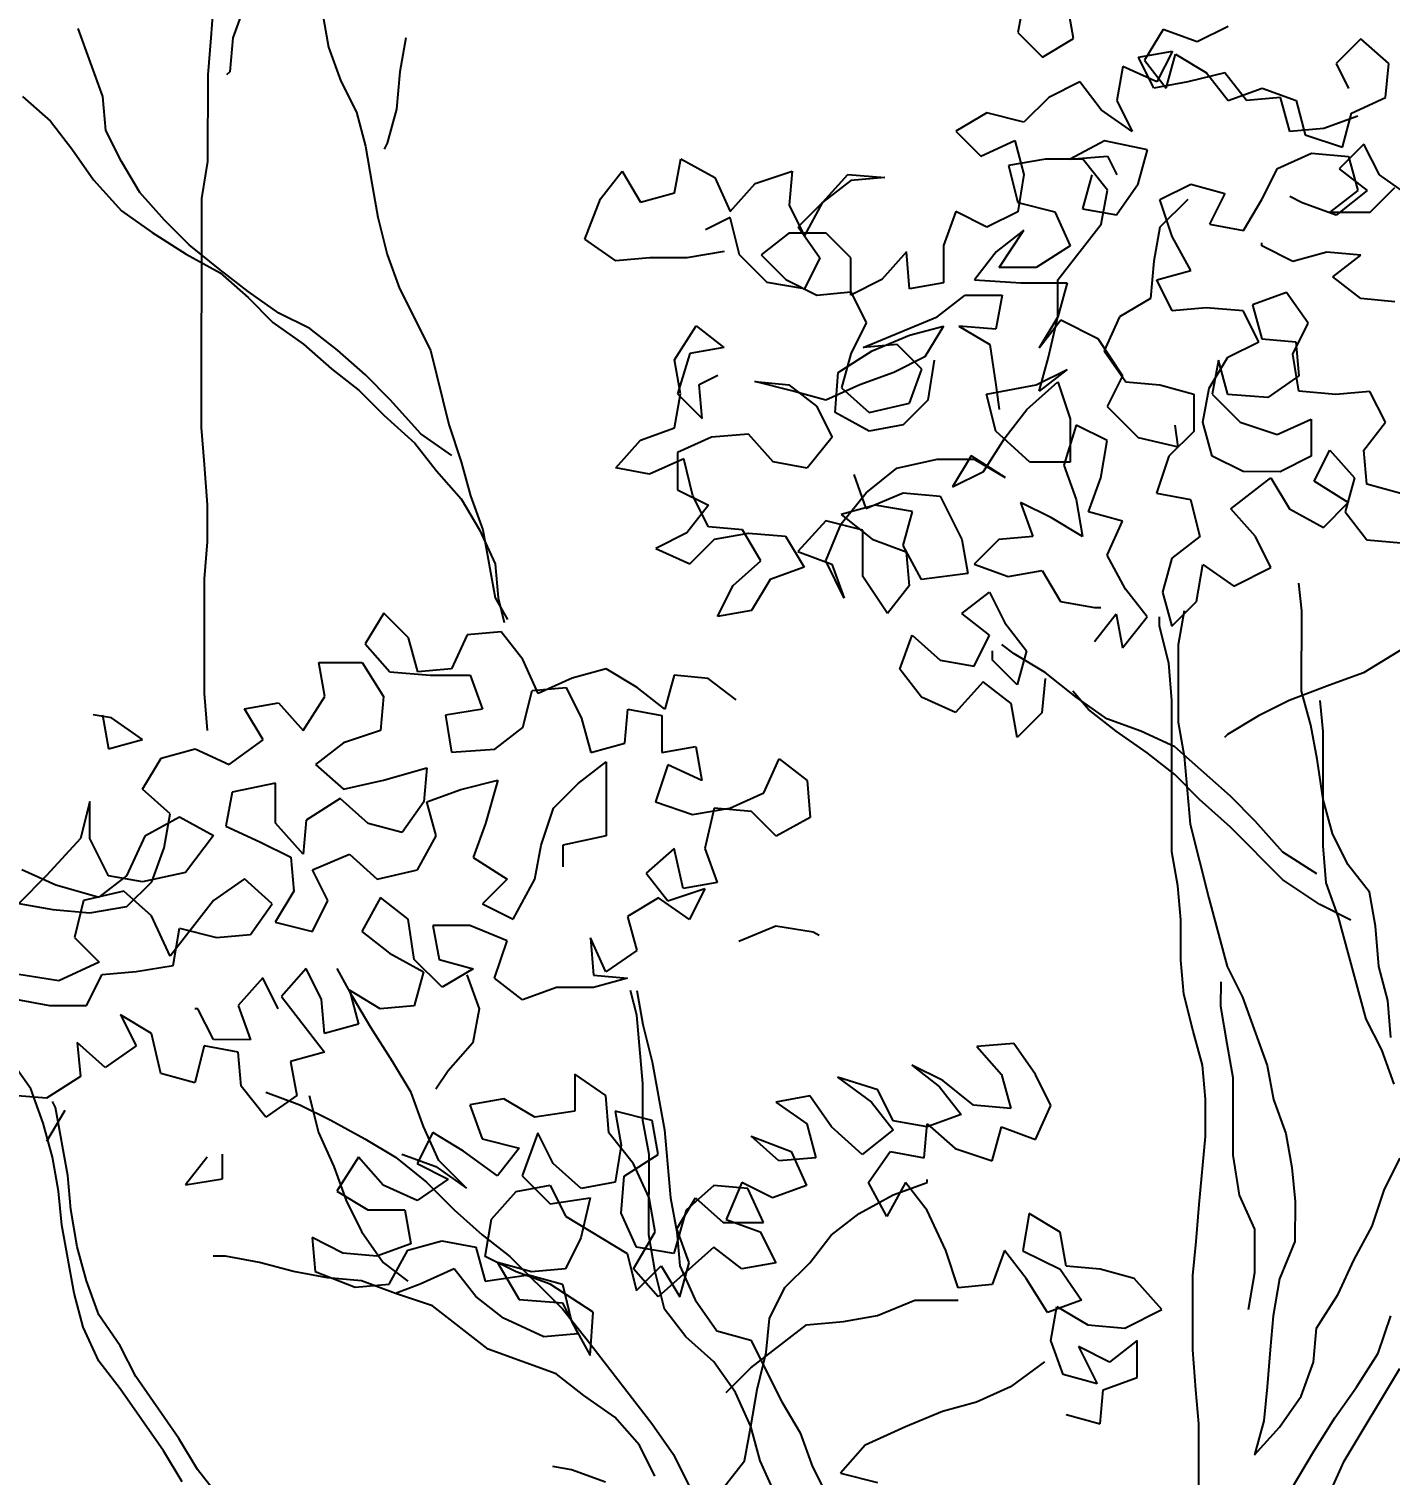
# Model space of a CAD drawing. Header units: millimetres. Extents: x 684983 to 685377, y 990360 to 990509.
# Drawn here: x 685052.551 to 685053.186, y 990430.913 to 990431.588 of the extents above; entities that cross this region are included whole.
import ezdxf

# ---------------------------------------------------------------- set-up
doc = ezdxf.new("R2010")
doc.units = ezdxf.units.MM
doc.layers.add('GRID LEVELS', color=7, linetype='Continuous', lineweight=13)
doc.layers.add('TEAK', color=7, linetype='Continuous')
doc.styles.get("Standard").update_dxf_attribs({"font": 'RomanS'})

# ---------------------------------------------------------------- blocks, each defined once
blk = doc.blocks.new('A$C25655A80')
at = {"color": 62}
for p, q in [((-0.21365, 1.84109), (-0.20982, 1.81994)), ((-0.24635, 1.82285), (-0.24537, 1.83535)), ((0.00649, 1.83512), (0.00455, 1.82455)), ((-0.23576, 1.83342), (-0.23962, 1.82285)), ((0.02186, 1.82261), (0.01994, 1.83318)), ((-0.28001, 1.80462), (-0.28768, 1.82578)), ((0.04974, 1.82547), (0.04396, 1.81586)), ((0.06031, 1.82161), (0.04974, 1.82547)), ((0.06992, 1.82641), (0.06031, 1.82161)), ((-0.24732, 1.81132), (-0.24635, 1.82285)), ((-0.23962, 1.82285), (-0.24059, 1.81227)), ((-0.18579, 1.8228), (-0.18772, 1.81223)), ((0.00455, 1.82455), (0.01224, 1.81685)), ((0.01224, 1.81685), (0.02186, 1.82261)), ((0.11126, 1.82253), (0.10356, 1.81484)), ((0.1199, 1.81483), (0.11126, 1.82253)), ((-0.20982, 1.81994), (-0.20599, 1.80936)), ((0.04204, 1.81682), (0.05261, 1.81874)), ((0.04684, 1.8072), (0.04204, 1.81682)), ((0.05261, 1.81874), (0.0478, 1.80913)), ((0.05068, 1.8072), (0.05357, 1.81777)), ((0.05357, 1.81777), (0.06318, 1.812)), ((-0.24059, 1.81227), (-0.24155, 1.81131)), ((-0.18772, 1.81223), (-0.18869, 1.80069)), ((0.03723, 1.81394), (0.0353, 1.80337)), ((0.0478, 1.80913), (0.03723, 1.81394)), ((0.04396, 1.81586), (0.05068, 1.8072)), ((0.06895, 1.81199), (0.05741, 1.80912)), ((0.06318, 1.812), (0.0699, 1.80334)), ((0.07567, 1.80333), (0.06895, 1.81199)), ((0.10356, 1.81484), (0.1074, 1.80715)), ((0.11893, 1.80426), (0.1199, 1.81483)), ((-0.24734, 1.7844), (-0.24732, 1.81132)), ((-0.20599, 1.80936), (-0.20119, 1.79974)), ((0.02377, 1.80915), (0.01415, 1.80435)), ((0.03049, 1.80049), (0.02377, 1.80915)), ((0.05741, 1.80912), (0.04684, 1.8072)), ((-0.305, 1.80464), (-0.29636, 1.79694)), ((-0.27906, 1.79404), (-0.28001, 1.80462)), ((0.01415, 1.80435), (0.00645, 1.79667)), ((0.0353, 1.80337), (0.04009, 1.79375)), ((0.0699, 1.80334), (0.08048, 1.80717)), ((0.08625, 1.80428), (0.07567, 1.80333)), ((0.08048, 1.80717), (0.09105, 1.80332)), ((0.08912, 1.79371), (0.08625, 1.80428)), ((0.09105, 1.80332), (0.09393, 1.79274)), ((0.10835, 1.79946), (0.11893, 1.80426)), ((-0.20119, 1.79974), (-0.19831, 1.78916)), ((-0.18869, 1.80069), (-0.19158, 1.79012)), ((-0.00508, 1.79956), (-0.0147, 1.7938)), ((0.00645, 1.79667), (-0.00508, 1.79956)), ((0.04009, 1.79375), (0.03049, 1.80049)), ((0.11027, 1.7985), (0.0997, 1.79466)), ((0.10546, 1.78889), (0.10835, 1.79946)), ((-0.29636, 1.79694), (-0.28964, 1.78829)), ((-0.27426, 1.78443), (-0.27906, 1.79404)), ((0.0997, 1.79466), (0.08912, 1.79371)), ((-0.19158, 1.79012), (-0.19255, 1.7882)), ((-0.0147, 1.7938), (-0.00702, 1.78611)), ((-0.00702, 1.78611), (0.00356, 1.7909)), ((0.00356, 1.7909), (0.00644, 1.78033)), ((0.03144, 1.79088), (0.02086, 1.78512)), ((0.0449, 1.78798), (0.03144, 1.79088)), ((0.09393, 1.79274), (0.10546, 1.78889)), ((0.11219, 1.78984), (0.10449, 1.78216)), ((0.11699, 1.78022), (0.11219, 1.78984)), ((-0.28964, 1.78829), (-0.28292, 1.77867)), ((-0.19831, 1.78916), (-0.1964, 1.77763)), ((-0.1022, 1.77466), (-0.10026, 1.78523)), ((-0.10026, 1.78523), (-0.08969, 1.77945)), ((0.01317, 1.78513), (0.00163, 1.78321)), ((0.02471, 1.78512), (0.01317, 1.78513)), ((0.02086, 1.78512), (0.0324, 1.78607)), ((0.03239, 1.7755), (0.02471, 1.78512)), ((0.0324, 1.78607), (0.03528, 1.7803)), ((0.042, 1.77741), (0.0449, 1.78798)), ((0.08526, 1.78218), (0.09584, 1.78697)), ((0.09584, 1.78697), (0.10738, 1.786)), ((0.10738, 1.786), (0.11025, 1.77542)), ((-0.2685, 1.77481), (-0.27426, 1.78443)), ((-0.24928, 1.77287), (-0.24734, 1.7844)), ((-0.12527, 1.77276), (-0.11853, 1.7814)), ((-0.11853, 1.7814), (-0.11277, 1.77178)), ((-0.0772, 1.77752), (-0.06566, 1.78135)), ((-0.06566, 1.78135), (-0.06663, 1.77078)), ((0.00163, 1.78321), (0.00451, 1.77168)), ((0.08045, 1.77257), (0.08526, 1.78218)), ((0.10449, 1.78216), (0.11314, 1.77542)), ((-0.28292, 1.77867), (-0.27427, 1.76905)), ((-0.1964, 1.77763), (-0.19449, 1.76705)), ((-0.08969, 1.77945), (-0.0849, 1.76887)), ((-0.0849, 1.76887), (-0.0772, 1.77752)), ((-0.05606, 1.77173), (-0.04836, 1.78038)), ((-0.0474, 1.77845), (-0.05606, 1.77173)), ((-0.04836, 1.78038), (-0.03682, 1.7794)), ((-0.03682, 1.7794), (-0.0474, 1.77845)), ((0.00644, 1.78033), (0.0045, 1.76879)), ((0.02758, 1.78031), (0.02469, 1.76973)), ((0.03526, 1.7678), (0.042, 1.77741)), ((0.04873, 1.7726), (0.05834, 1.77739)), ((0.05834, 1.77739), (0.06892, 1.7745)), ((0.11409, 1.76869), (0.12179, 1.77637)), ((0.12659, 1.77349), (0.11699, 1.78022)), ((-0.26082, 1.76615), (-0.2685, 1.77481)), ((-0.24934, 1.70173), (-0.24928, 1.77287)), ((-0.13009, 1.76026), (-0.12527, 1.77276)), ((-0.11277, 1.77178), (-0.1022, 1.77466)), ((-0.05606, 1.77173), (-0.06375, 1.76405)), ((-0.06183, 1.76116), (-0.05606, 1.77173)), ((0.00451, 1.77168), (0.01604, 1.76878)), ((0.03045, 1.76492), (0.03239, 1.7755)), ((0.05738, 1.77259), (0.04872, 1.76394)), ((0.05256, 1.76106), (0.04873, 1.7726)), ((0.06892, 1.7745), (0.0641, 1.76489)), ((0.07467, 1.76296), (0.08045, 1.77257)), ((0.09295, 1.77159), (0.0891, 1.77352)), ((0.10352, 1.76774), (0.09295, 1.77159)), ((0.11025, 1.77542), (0.10159, 1.7687)), ((0.11314, 1.77542), (0.10352, 1.76774)), ((-0.27427, 1.76905), (-0.26467, 1.76231)), ((-0.19449, 1.76705), (-0.19161, 1.75551)), ((-0.0849, 1.76695), (-0.09259, 1.76311)), ((-0.08203, 1.75541), (-0.0849, 1.76695)), ((-0.06663, 1.77078), (-0.06183, 1.76116)), ((-0.01472, 1.76881), (-0.01858, 1.75824)), ((-0.00511, 1.76399), (-0.01472, 1.76881)), ((0.0045, 1.76879), (-0.00511, 1.76399)), ((0.01604, 1.76878), (0.02084, 1.7582)), ((0.02469, 1.76973), (0.03526, 1.7678)), ((0.10159, 1.7687), (0.11409, 1.76869)), ((-0.25314, 1.75845), (-0.26082, 1.76615)), ((-0.06375, 1.76405), (-0.05703, 1.75443)), ((0.00642, 1.76302), (-0.00224, 1.7563)), ((-0.00128, 1.75149), (0.00642, 1.76302)), ((0.01698, 1.74763), (0.03045, 1.76492)), ((0.04872, 1.76394), (0.04679, 1.75337)), ((0.0641, 1.76489), (0.07467, 1.76296)), ((-0.26467, 1.76231), (-0.2541, 1.75557)), ((-0.24353, 1.75075), (-0.25314, 1.75845)), ((-0.12048, 1.75353), (-0.13009, 1.76026)), ((-0.06664, 1.76213), (-0.0753, 1.75541)), ((-0.0551, 1.76212), (-0.06664, 1.76213)), ((-0.04742, 1.75442), (-0.0551, 1.76212)), ((-0.01858, 1.75824), (-0.01859, 1.7467)), ((0.02084, 1.7582), (0.01025, 1.75148)), ((0.05832, 1.75048), (0.05256, 1.76106)), ((0.08044, 1.75815), (0.08044, 1.75911)), ((0.09004, 1.75333), (0.08044, 1.75815)), ((-0.2541, 1.75557), (-0.24353, 1.74979)), ((-0.19161, 1.75551), (-0.18778, 1.74494)), ((-0.10991, 1.75448), (-0.12048, 1.75353)), ((-0.09837, 1.75447), (-0.10991, 1.75448)), ((-0.08683, 1.75638), (-0.09837, 1.75447)), ((-0.07338, 1.74675), (-0.08203, 1.75541)), ((-0.0753, 1.75541), (-0.06761, 1.74771)), ((-0.05703, 1.75443), (-0.06185, 1.74482)), ((-0.04743, 1.74288), (-0.04742, 1.75442)), ((-0.03012, 1.75633), (-0.03781, 1.74768)), ((-0.02916, 1.74479), (-0.03012, 1.75633)), ((-0.00224, 1.7563), (-0.00897, 1.74766)), ((0.10062, 1.75621), (0.09004, 1.75333)), ((0.1112, 1.75524), (0.10062, 1.75621)), ((0.10254, 1.74851), (0.1112, 1.75524)), ((-0.23488, 1.74402), (-0.24353, 1.75075)), ((-0.24353, 1.74979), (-0.23489, 1.74209)), ((0.01025, 1.75148), (-0.00128, 1.75149)), ((0.04679, 1.75337), (0.04581, 1.74184)), ((0.04774, 1.7476), (0.05832, 1.75048)), ((-0.18778, 1.74494), (-0.17818, 1.7257)), ((-0.06185, 1.74482), (-0.07338, 1.74675)), ((-0.06761, 1.74771), (-0.05801, 1.74289)), ((-0.03781, 1.74768), (-0.04743, 1.74288)), ((-0.01859, 1.7467), (-0.02916, 1.74479)), ((-0.00897, 1.74766), (0.00544, 1.74668)), ((0.00544, 1.74668), (0.01986, 1.74667)), ((0.01697, 1.7361), (0.01698, 1.74763)), ((0.01986, 1.74667), (0.01697, 1.7361)), ((0.05254, 1.73799), (0.04774, 1.7476)), ((0.11118, 1.74178), (0.10254, 1.74851)), ((-0.23489, 1.74209), (-0.2272, 1.7344)), ((-0.22528, 1.73728), (-0.23488, 1.74402)), ((-0.05801, 1.74289), (-0.04743, 1.74385)), ((-0.04743, 1.74385), (-0.04263, 1.73423)), ((-0.02052, 1.73613), (-0.01186, 1.74285)), ((-0.01186, 1.74285), (-0.00033, 1.74284)), ((-0.00033, 1.74284), (-0.00226, 1.73227)), ((0.04581, 1.74184), (0.0362, 1.73608)), ((0.08811, 1.74372), (0.07754, 1.73989)), ((0.09483, 1.7341), (0.08811, 1.74372)), ((0.12176, 1.74081), (0.11118, 1.74178)), ((-0.21567, 1.73246), (-0.22528, 1.73728)), ((-0.0436, 1.72654), (-0.02052, 1.73613)), ((0.01697, 1.7361), (0.01119, 1.72649)), ((0.01407, 1.7236), (0.01697, 1.7361)), ((0.0362, 1.73608), (0.03138, 1.72551)), ((0.06312, 1.73894), (0.05254, 1.73799)), ((0.07465, 1.73797), (0.06312, 1.73894)), ((0.07945, 1.72835), (0.07465, 1.73797)), ((0.07754, 1.73989), (0.08041, 1.72931)), ((-0.2272, 1.7344), (-0.2176, 1.72766)), ((-0.20702, 1.72573), (-0.21567, 1.73246)), ((-0.10224, 1.72275), (-0.0955, 1.73331)), ((-0.0955, 1.73331), (-0.08686, 1.72658)), ((-0.04263, 1.73423), (-0.04745, 1.72462)), ((-0.02918, 1.73037), (-0.0186, 1.73324)), ((-0.0186, 1.73324), (-0.02438, 1.72364)), ((-0.01379, 1.73324), (-0.00419, 1.72746)), ((-0.00226, 1.73227), (-0.01379, 1.73324)), ((0.01119, 1.72649), (0.01793, 1.73513)), ((0.01793, 1.73513), (0.02946, 1.72936)), ((0.09002, 1.72449), (0.09483, 1.7341)), ((-0.2176, 1.72766), (-0.20895, 1.71996)), ((-0.08686, 1.72658), (-0.09744, 1.72467)), ((-0.03303, 1.72749), (-0.0436, 1.72654)), ((-0.04072, 1.72557), (-0.02918, 1.73037)), ((-0.02534, 1.71979), (-0.03303, 1.72749)), ((-0.00419, 1.72746), (-0.00228, 1.71496)), ((0.02946, 1.72936), (0.03714, 1.71781)), ((0.06983, 1.72355), (0.07945, 1.72835)), ((0.08041, 1.72931), (0.09098, 1.72834)), ((0.09098, 1.72834), (0.09193, 1.71776)), ((-0.19838, 1.71803), (-0.20702, 1.72573)), ((-0.17818, 1.7257), (-0.17244, 1.70262)), ((-0.10033, 1.71217), (-0.10224, 1.72275)), ((-0.09744, 1.72467), (-0.10129, 1.71217)), ((-0.0513, 1.71885), (-0.04072, 1.72557)), ((-0.04745, 1.72462), (-0.05034, 1.71405)), ((-0.02438, 1.72364), (-0.03399, 1.71884)), ((-0.02149, 1.72267), (-0.02343, 1.71018)), ((0.01118, 1.71303), (0.01407, 1.7236)), ((0.03138, 1.72551), (0.0381, 1.71589)), ((0.06405, 1.71394), (0.06983, 1.72355)), ((0.06695, 1.72259), (0.06501, 1.71202)), ((0.06982, 1.71201), (0.06695, 1.72259)), ((0.09193, 1.71296), (0.09002, 1.72449)), ((-0.20895, 1.71996), (-0.20031, 1.71322)), ((-0.19069, 1.71033), (-0.19838, 1.71803)), ((-0.09456, 1.71505), (-0.08879, 1.71793)), ((-0.05227, 1.70636), (-0.0513, 1.71885)), ((-0.03399, 1.71884), (-0.04457, 1.715)), ((-0.0292, 1.70922), (-0.02534, 1.71979)), ((0.01022, 1.71495), (0.01984, 1.71975)), ((0.01984, 1.71975), (0.01118, 1.71303)), ((0.03714, 1.71781), (0.03233, 1.7082)), ((0.09193, 1.71776), (0.08232, 1.71104)), ((-0.20031, 1.71322), (-0.19262, 1.70553)), ((-0.09361, 1.70447), (-0.09456, 1.71505)), ((-0.07726, 1.71599), (-0.06668, 1.71502)), ((-0.06572, 1.7131), (-0.07726, 1.71599)), ((-0.06668, 1.71502), (-0.05804, 1.70829)), ((-0.05515, 1.71021), (-0.06572, 1.7131)), ((-0.04457, 1.715), (-0.05515, 1.71021)), ((-0.05034, 1.71405), (-0.0417, 1.70635)), ((-0.00516, 1.71208), (0.01022, 1.71495)), ((-0.00228, 1.71496), (-0.00132, 1.70727)), ((0.00733, 1.70727), (0.01695, 1.71591)), ((0.01695, 1.71591), (0.02079, 1.70437)), ((0.0381, 1.71589), (0.04867, 1.71492)), ((0.04867, 1.71492), (0.05925, 1.71202)), ((0.06212, 1.70337), (0.06405, 1.71394)), ((-0.18109, 1.69975), (-0.19069, 1.71033)), ((-0.10226, 1.7016), (-0.10033, 1.71217)), ((-0.10129, 1.71217), (-0.09361, 1.70447)), ((-0.0417, 1.70635), (-0.0292, 1.70922)), ((-0.02343, 1.71018), (-0.03113, 1.70249)), ((-0.00229, 1.70055), (-0.00516, 1.71208)), ((0.05925, 1.71202), (0.05923, 1.70049)), ((0.06501, 1.71202), (0.07366, 1.70336)), ((0.08232, 1.71104), (0.06982, 1.71201)), ((0.10347, 1.71198), (0.09193, 1.71296)), ((0.11404, 1.71294), (0.10347, 1.71198)), ((0.11884, 1.70332), (0.11404, 1.71294)), ((-0.19262, 1.70553), (-0.18302, 1.69687)), ((-0.05804, 1.70829), (-0.05324, 1.69867)), ((-0.0417, 1.70058), (-0.05227, 1.70636)), ((0.00059, 1.69862), (0.00733, 1.70727)), ((0.02079, 1.70437), (0.02077, 1.69091)), ((0.03233, 1.7082), (0.04193, 1.69858)), ((0.08519, 1.6995), (0.09577, 1.7043)), ((0.09577, 1.7043), (0.09576, 1.69277)), ((-0.24839, 1.6902), (-0.24934, 1.70173)), ((-0.17148, 1.69301), (-0.18109, 1.69975)), ((-0.17244, 1.70262), (-0.1686, 1.69108)), ((-0.11284, 1.69776), (-0.10226, 1.7016)), ((-0.07919, 1.69965), (-0.09073, 1.6987)), ((-0.07151, 1.691), (-0.07919, 1.69965)), ((-0.03113, 1.70249), (-0.0417, 1.70058)), ((0.00828, 1.69092), (-0.00229, 1.70055)), ((0.02271, 1.70245), (0.01885, 1.68995)), ((0.03232, 1.69763), (0.02271, 1.70245)), ((0.05923, 1.70049), (0.05154, 1.69281)), ((0.05442, 1.69569), (0.05347, 1.70242)), ((0.065, 1.69279), (0.06212, 1.70337)), ((0.07366, 1.70336), (0.08519, 1.6995)), ((0.1121, 1.69467), (0.11884, 1.70332)), ((-0.18302, 1.69687), (-0.1763, 1.68821)), ((-0.12054, 1.68912), (-0.11284, 1.69776)), ((-0.09073, 1.6987), (-0.10131, 1.69391)), ((-0.05324, 1.69867), (-0.06094, 1.68906)), ((-0.00615, 1.68805), (0.00059, 1.69862)), ((0.03038, 1.6861), (0.03232, 1.69763)), ((0.04193, 1.69858), (0.05442, 1.69569)), ((-0.1686, 1.69108), (-0.16573, 1.68051)), ((-0.09939, 1.69198), (-0.10997, 1.68719)), ((-0.10131, 1.69391), (-0.10132, 1.68237)), ((-0.09651, 1.68044), (-0.09939, 1.69198)), ((-0.06094, 1.68906), (-0.07151, 1.691)), ((-0.03306, 1.68904), (-0.02056, 1.69191)), ((-0.02056, 1.69191), (-0.00903, 1.6919)), ((-0.00999, 1.69286), (-0.01576, 1.68325)), ((0.00058, 1.68612), (-0.00999, 1.69286)), ((-0.00903, 1.6919), (0.00058, 1.68612)), ((0.02077, 1.69091), (0.00828, 1.69092)), ((0.05154, 1.69281), (0.04768, 1.68127)), ((0.0746, 1.68798), (0.065, 1.69279)), ((0.09576, 1.69277), (0.08614, 1.68797)), ((0.09671, 1.68507), (0.10153, 1.69468)), ((0.10153, 1.69468), (0.10921, 1.68602)), ((0.11305, 1.6841), (0.1121, 1.69467)), ((-0.24744, 1.6777), (-0.24839, 1.6902)), ((-0.1763, 1.68821), (-0.16861, 1.67955)), ((-0.10997, 1.68719), (-0.12054, 1.68912)), ((-0.04652, 1.68713), (-0.04269, 1.67655)), ((-0.04268, 1.68136), (-0.03306, 1.68904)), ((-0.01576, 1.68325), (-0.00615, 1.68805)), ((0.01885, 1.68995), (0.02269, 1.67937)), ((0.02653, 1.67553), (0.03038, 1.6861)), ((0.07075, 1.67645), (0.08325, 1.68605)), ((0.08614, 1.68797), (0.0746, 1.68798)), ((0.08325, 1.68605), (0.08901, 1.67643)), ((0.10921, 1.68602), (0.10632, 1.67545)), ((-0.10132, 1.68237), (-0.09171, 1.67756)), ((0.10728, 1.67834), (0.09671, 1.68507)), ((0.12362, 1.6812), (0.11305, 1.6841)), ((-0.24745, 1.66616), (-0.24744, 1.6777)), ((-0.16861, 1.67955), (-0.16285, 1.66993)), ((-0.16573, 1.68051), (-0.16189, 1.66993)), ((-0.09171, 1.67756), (-0.09845, 1.66891)), ((-0.09172, 1.67083), (-0.09651, 1.68044)), ((-0.05038, 1.67175), (-0.04268, 1.68136)), ((-0.0398, 1.67751), (-0.05038, 1.67463)), ((-0.04269, 1.67655), (-0.03115, 1.68135)), ((-0.02827, 1.67558), (-0.0398, 1.67751)), ((-0.03115, 1.68135), (-0.01961, 1.68037)), ((-0.01961, 1.68037), (-0.01289, 1.66691)), ((0.00538, 1.67843), (0.00922, 1.66785)), ((0.01499, 1.67361), (0.00538, 1.67843)), ((0.02269, 1.67937), (0.0246, 1.66784)), ((0.04768, 1.68127), (0.05825, 1.67934)), ((0.05825, 1.67934), (0.06113, 1.6678)), ((0.09958, 1.67065), (0.10728, 1.67834)), ((-0.05519, 1.67272), (-0.06385, 1.66311)), ((-0.04365, 1.66982), (-0.05519, 1.67272)), ((-0.05038, 1.67463), (-0.04077, 1.66694)), ((-0.03116, 1.665), (-0.02827, 1.67558)), ((0.0246, 1.66784), (0.01499, 1.67361)), ((0.0371, 1.67263), (0.02653, 1.67553)), ((0.03228, 1.66206), (0.0371, 1.67263)), ((0.07843, 1.66779), (0.07075, 1.67645)), ((0.08901, 1.67643), (0.09958, 1.67065)), ((0.10632, 1.67545), (0.11304, 1.66679)), ((-0.16285, 1.66993), (-0.15806, 1.65935)), ((-0.16189, 1.66993), (-0.15807, 1.64878)), ((-0.09845, 1.66891), (-0.10807, 1.66411)), ((-0.08114, 1.66986), (-0.09172, 1.67083)), ((-0.0898, 1.66698), (-0.07922, 1.66889)), ((-0.07538, 1.66024), (-0.08114, 1.66986)), ((-0.07922, 1.66889), (-0.06769, 1.66792)), ((-0.0552, 1.66022), (-0.05038, 1.67175)), ((-0.04367, 1.6554), (-0.04365, 1.66982)), ((-0.24842, 1.65463), (-0.24745, 1.66616)), ((-0.10807, 1.66411), (-0.0975, 1.6593)), ((-0.0975, 1.6593), (-0.0898, 1.66698)), ((-0.06769, 1.66792), (-0.06193, 1.6583)), ((-0.04077, 1.66694), (-0.0302, 1.66308)), ((-0.0254, 1.65442), (-0.03116, 1.665)), ((-0.01289, 1.66691), (-0.01098, 1.65633)), ((-0.00136, 1.6669), (-0.00906, 1.65922)), ((0.00922, 1.66785), (-0.00136, 1.6669)), ((0.06113, 1.6678), (0.05247, 1.66108)), ((0.08323, 1.65817), (0.07843, 1.66779)), ((0.11304, 1.66679), (0.12361, 1.66582)), ((-0.15806, 1.65935), (-0.15711, 1.64878)), ((-0.08404, 1.65256), (-0.07538, 1.66024)), ((-0.06385, 1.66311), (-0.05328, 1.65926)), ((-0.04944, 1.64868), (-0.0552, 1.66022)), ((-0.05328, 1.65926), (-0.04944, 1.64868)), ((-0.0302, 1.66308), (-0.02925, 1.6525)), ((-0.00906, 1.65922), (0.00152, 1.65536)), ((0.03804, 1.65148), (0.03228, 1.66206)), ((0.05247, 1.66108), (0.04958, 1.65051)), ((0.06015, 1.64762), (0.06208, 1.65915)), ((0.06208, 1.65915), (0.07169, 1.65241)), ((-0.24846, 1.61906), (-0.24842, 1.65463)), ((-0.06193, 1.6583), (-0.07251, 1.65447)), ((-0.03599, 1.64386), (-0.04367, 1.6554)), ((-0.01098, 1.65633), (-0.0254, 1.65442)), ((0.00152, 1.65536), (0.01209, 1.65727)), ((0.01209, 1.65727), (0.01785, 1.64766)), ((0.07169, 1.65241), (0.08323, 1.65817)), ((-0.08886, 1.64295), (-0.08404, 1.65256)), ((-0.07251, 1.65447), (-0.07828, 1.64486)), ((-0.02925, 1.6525), (-0.03599, 1.64386)), ((-0.01291, 1.64384), (-0.00426, 1.65056)), ((-0.00426, 1.65056), (0.00054, 1.64094)), ((0.04476, 1.64282), (0.03804, 1.65148)), ((0.04958, 1.65051), (0.05245, 1.63993)), ((0.09283, 1.6447), (0.09188, 1.65336)), ((-0.15807, 1.64878), (-0.15423, 1.64205)), ((-0.15711, 1.64878), (-0.15519, 1.64108)), ((0.01785, 1.64766), (0.02842, 1.64572)), ((0.02842, 1.64572), (0.03035, 1.64572)), ((0.05245, 1.63993), (0.06015, 1.64762)), ((-0.19268, 1.644), (-0.19845, 1.6344)), ((-0.18499, 1.63631), (-0.19268, 1.644)), ((-0.07828, 1.64486), (-0.08886, 1.64295)), ((-0.00427, 1.6371), (-0.01291, 1.64384)), ((0.02841, 1.63515), (0.03515, 1.64379)), ((0.03515, 1.64379), (0.03706, 1.63322)), ((0.03706, 1.63322), (0.04476, 1.64282)), ((0.0486, 1.63994), (0.04861, 1.64282)), ((0.0563, 1.64474), (0.05437, 1.63416)), ((0.09281, 1.61971), (0.09283, 1.6447)), ((-0.16673, 1.63725), (-0.17155, 1.62668)), ((-0.15615, 1.6382), (-0.16673, 1.63725)), ((-0.14943, 1.62954), (-0.15615, 1.6382)), ((-0.03216, 1.62655), (-0.0283, 1.63712)), ((-0.0283, 1.63712), (-0.01966, 1.62942)), ((-0.00908, 1.62749), (-0.00427, 1.6371)), ((0.00054, 1.64094), (0.00726, 1.63228)), ((0.05148, 1.6284), (0.0486, 1.63994)), ((-0.19845, 1.6344), (-0.19077, 1.62574)), ((-0.18212, 1.62573), (-0.18499, 1.63631)), ((-0.00332, 1.62941), (-0.00331, 1.63229)), ((0.00342, 1.63133), (-0.00043, 1.63421)), ((0.00726, 1.63228), (0.00437, 1.62171)), ((0.05437, 1.63416), (0.05435, 1.61013)), ((0.12454, 1.63314), (0.11204, 1.62546)), ((-0.21288, 1.62864), (-0.19942, 1.62863)), ((-0.21097, 1.61806), (-0.21288, 1.62864)), ((-0.19942, 1.62863), (-0.1927, 1.61805)), ((-0.14464, 1.61896), (-0.14943, 1.62954)), ((-0.01966, 1.62942), (-0.00908, 1.62749)), ((0.00437, 1.62171), (-0.00332, 1.62941)), ((0.01302, 1.62555), (0.00342, 1.63133)), ((0.05243, 1.61686), (0.05148, 1.6284)), ((-0.19077, 1.62574), (-0.17828, 1.62476)), ((-0.17155, 1.62668), (-0.18212, 1.62573)), ((-0.17828, 1.62476), (-0.16578, 1.62475)), ((-0.16578, 1.62475), (-0.16194, 1.61417)), ((-0.13406, 1.62376), (-0.14464, 1.61896)), ((-0.12348, 1.62664), (-0.13406, 1.62376)), ((-0.11387, 1.62086), (-0.12348, 1.62664)), ((-0.10233, 1.62469), (-0.10523, 1.61412)), ((-0.09176, 1.62372), (-0.10233, 1.62469)), ((-0.08311, 1.61699), (-0.09176, 1.62372)), ((-0.02544, 1.61789), (-0.03216, 1.62655)), ((0.01302, 1.62363), (0.01205, 1.61305)), ((0.02263, 1.61785), (0.01302, 1.62555)), ((0.11204, 1.62546), (0.10146, 1.62162)), ((-0.24751, 1.60752), (-0.24846, 1.61906)), ((-0.14945, 1.6084), (-0.14656, 1.61993)), ((-0.14656, 1.61993), (-0.13598, 1.62088)), ((-0.13598, 1.62088), (-0.13118, 1.61126)), ((-0.10523, 1.61412), (-0.11387, 1.62086)), ((-0.00621, 1.62268), (-0.01487, 1.61308)), ((0.00244, 1.61595), (-0.00621, 1.62268)), ((0.02647, 1.614), (0.02167, 1.61977)), ((0.10146, 1.62162), (0.08896, 1.61683)), ((0.09568, 1.60913), (0.09281, 1.61971)), ((-0.23596, 1.61424), (-0.22539, 1.61615)), ((-0.2302, 1.60462), (-0.23596, 1.61424)), ((-0.22539, 1.61615), (-0.21771, 1.6075)), ((-0.21771, 1.6075), (-0.21097, 1.61806)), ((-0.1927, 1.61805), (-0.19367, 1.60747)), ((-0.16194, 1.61417), (-0.17348, 1.61226)), ((-0.11773, 1.60356), (-0.11676, 1.61413)), ((-0.11676, 1.61413), (-0.10619, 1.6122)), ((-0.01487, 1.61308), (-0.02544, 1.61789)), ((0.00435, 1.60537), (0.00244, 1.61595)), ((0.03224, 1.61111), (0.02263, 1.61785)), ((0.05239, 1.56976), (0.05243, 1.61686)), ((0.08896, 1.61683), (0.07934, 1.61203)), ((0.09952, 1.60721), (0.09857, 1.61682)), ((-0.2773, 1.6114), (-0.28307, 1.61236)), ((-0.28019, 1.61236), (-0.27827, 1.60178)), ((-0.2677, 1.60466), (-0.2773, 1.6114)), ((-0.17348, 1.61226), (-0.17157, 1.60072)), ((-0.13118, 1.61126), (-0.12831, 1.60069)), ((-0.10619, 1.6122), (-0.1062, 1.60067)), ((0.01205, 1.61305), (0.00435, 1.60537)), ((0.03512, 1.60726), (0.02647, 1.614)), ((0.04281, 1.60726), (0.03224, 1.61111)), ((0.05435, 1.61013), (0.05626, 1.59956)), ((0.07934, 1.61203), (0.06972, 1.60627)), ((-0.19367, 1.60747), (-0.20521, 1.60364)), ((-0.15811, 1.60167), (-0.14945, 1.6084)), ((0.04472, 1.60053), (0.03512, 1.60726)), ((0.05338, 1.60244), (0.04281, 1.60726)), ((0.06972, 1.60627), (0.06876, 1.60531)), ((0.09759, 1.59856), (0.09568, 1.60913)), ((0.09949, 1.57164), (0.09952, 1.60721)), ((-0.27827, 1.60178), (-0.2677, 1.60466)), ((-0.26193, 1.59889), (-0.25136, 1.60176)), ((-0.25136, 1.60176), (-0.24079, 1.59694)), ((-0.24079, 1.59694), (-0.2302, 1.60462)), ((-0.20521, 1.60364), (-0.21387, 1.59692)), ((-0.17157, 1.60072), (-0.15811, 1.60167)), ((-0.12831, 1.60069), (-0.11773, 1.60356)), ((-0.1062, 1.60067), (-0.09562, 1.60258)), ((-0.09562, 1.60258), (-0.09371, 1.592)), ((0.07067, 1.58704), (0.05338, 1.60244)), ((-0.26771, 1.58928), (-0.26193, 1.59889)), ((-0.21387, 1.59692), (-0.20523, 1.58922)), ((-0.13216, 1.59108), (-0.12351, 1.5978)), ((-0.12351, 1.5978), (-0.12353, 1.57473)), ((-0.10428, 1.59682), (-0.10814, 1.58529)), ((-0.09371, 1.592), (-0.10428, 1.59682)), ((-0.07449, 1.58814), (-0.06967, 1.59871)), ((-0.06967, 1.59871), (-0.06103, 1.59197)), ((0.05337, 1.59379), (0.04472, 1.60053)), ((0.05626, 1.59956), (0.05816, 1.5784)), ((0.0995, 1.58606), (0.09759, 1.59856)), ((-0.20523, 1.58922), (-0.19273, 1.59209)), ((-0.19273, 1.59209), (-0.17926, 1.59593)), ((-0.17926, 1.59593), (-0.18023, 1.58535)), ((-0.1687, 1.58919), (-0.15716, 1.59206)), ((-0.15716, 1.59206), (-0.16102, 1.57861)), ((-0.06103, 1.59197), (-0.06008, 1.58044)), ((0.06105, 1.58609), (0.05337, 1.59379)), ((-0.25907, 1.58158), (-0.26771, 1.58928)), ((-0.23983, 1.58829), (-0.24177, 1.57772)), ((-0.22637, 1.59116), (-0.23983, 1.58829)), ((-0.22638, 1.57867), (-0.22637, 1.59116)), ((-0.17927, 1.58535), (-0.1687, 1.58919)), ((-0.13986, 1.58339), (-0.13216, 1.59108)), ((-0.08507, 1.58334), (-0.07449, 1.58814)), ((-0.28406, 1.58545), (-0.28695, 1.57391)), ((-0.28407, 1.57391), (-0.28406, 1.58545)), ((-0.20619, 1.58634), (-0.21677, 1.57962)), ((-0.19754, 1.57864), (-0.20619, 1.58634)), ((-0.18023, 1.58535), (-0.18697, 1.57575)), ((-0.1764, 1.57477), (-0.17927, 1.58535)), ((-0.14372, 1.57186), (-0.13986, 1.58339)), ((-0.10814, 1.58529), (-0.09661, 1.58143)), ((-0.09661, 1.58143), (-0.08507, 1.58334)), ((-0.08987, 1.58335), (-0.09277, 1.57085)), ((-0.07834, 1.58237), (-0.08987, 1.58335)), ((0.07066, 1.57743), (0.06105, 1.58609)), ((0.07835, 1.57935), (0.07067, 1.58704)), ((0.10238, 1.57548), (0.0995, 1.58606)), ((-0.26676, 1.57486), (-0.25618, 1.58062)), ((-0.261, 1.57101), (-0.25907, 1.58158)), ((-0.25618, 1.58062), (-0.24561, 1.57484)), ((-0.21774, 1.56904), (-0.22638, 1.57867)), ((-0.21677, 1.57962), (-0.21774, 1.56904)), ((-0.18697, 1.57575), (-0.19754, 1.57864)), ((-0.16102, 1.57861), (-0.16487, 1.56803)), ((-0.07066, 1.57468), (-0.07834, 1.58237)), ((-0.06008, 1.58044), (-0.07066, 1.57468)), ((0.05816, 1.5784), (0.06391, 1.55533)), ((0.08699, 1.56973), (0.07835, 1.57935)), ((-0.28695, 1.57391), (-0.29753, 1.56239)), ((-0.27831, 1.56237), (-0.28407, 1.57391)), ((-0.27254, 1.56237), (-0.26676, 1.57486)), ((-0.24561, 1.57484), (-0.25428, 1.56331)), ((-0.24177, 1.57772), (-0.2312, 1.5729)), ((-0.18218, 1.56421), (-0.1764, 1.57477)), ((-0.12353, 1.57473), (-0.13699, 1.57185)), ((0.08698, 1.56107), (0.07066, 1.57743)), ((0.10718, 1.56586), (0.10238, 1.57548)), ((-0.26485, 1.56044), (-0.261, 1.57101)), ((-0.2312, 1.5729), (-0.22159, 1.56809)), ((-0.14565, 1.56129), (-0.14372, 1.57186)), ((-0.13699, 1.57185), (-0.13699, 1.56513)), ((-0.10238, 1.57086), (-0.11104, 1.56318)), ((-0.09951, 1.55836), (-0.10238, 1.57086)), ((-0.09277, 1.57085), (-0.08893, 1.56027)), ((0.0543, 1.55918), (0.05239, 1.56976)), ((0.09756, 1.56299), (0.08699, 1.56973)), ((0.10044, 1.5601), (0.09949, 1.57164)), ((-0.22159, 1.56809), (-0.22064, 1.55751)), ((-0.21486, 1.56424), (-0.20332, 1.56903)), ((-0.20332, 1.56903), (-0.19468, 1.56133)), ((-0.16487, 1.56803), (-0.1543, 1.5613)), ((0.1139, 1.55721), (0.10718, 1.56586)), ((-0.29753, 1.56239), (-0.30619, 1.55374)), ((-0.30522, 1.56432), (-0.29465, 1.5595)), ((-0.2812, 1.55564), (-0.27254, 1.56237)), ((-0.26774, 1.56044), (-0.27831, 1.56237)), ((-0.27255, 1.55275), (-0.26485, 1.56044)), ((-0.25428, 1.56331), (-0.26774, 1.56044)), ((-0.23601, 1.56137), (-0.24563, 1.55465)), ((-0.22737, 1.55367), (-0.23601, 1.56137)), ((-0.21006, 1.55462), (-0.21486, 1.56424)), ((-0.19468, 1.56133), (-0.18218, 1.56421)), ((-0.1543, 1.5613), (-0.162, 1.55361)), ((-0.15239, 1.5488), (-0.14565, 1.56129)), ((-0.11104, 1.56318), (-0.10432, 1.55452)), ((-0.08893, 1.56027), (-0.09951, 1.55836)), ((0.09851, 1.55337), (0.08698, 1.56107)), ((0.10428, 1.54952), (0.10044, 1.5601)), ((-0.29465, 1.5595), (-0.2812, 1.55564)), ((-0.27351, 1.55756), (-0.28601, 1.55469)), ((-0.26486, 1.54986), (-0.27351, 1.55756)), ((-0.22064, 1.55751), (-0.22641, 1.5479)), ((-0.10432, 1.55452), (-0.09278, 1.55836)), ((-0.09278, 1.55836), (-0.0976, 1.54875)), ((0.05525, 1.54861), (0.0543, 1.55918)), ((0.11581, 1.54663), (0.1139, 1.55721)), ((-0.30619, 1.55374), (-0.29562, 1.55181)), ((-0.29562, 1.55181), (-0.28409, 1.55084)), ((-0.28601, 1.55469), (-0.2889, 1.54315)), ((-0.28409, 1.55084), (-0.27255, 1.55275)), ((-0.24563, 1.55465), (-0.25911, 1.53736)), ((-0.23411, 1.54407), (-0.22737, 1.55367)), ((-0.21488, 1.54501), (-0.21006, 1.55462)), ((-0.19372, 1.55556), (-0.1995, 1.54499)), ((-0.18507, 1.54883), (-0.19372, 1.55556)), ((-0.162, 1.55361), (-0.15239, 1.5488)), ((-0.1072, 1.55548), (-0.11682, 1.54973)), ((-0.0976, 1.54875), (-0.1072, 1.55548)), ((0.06391, 1.55533), (0.06966, 1.53417)), ((0.10812, 1.54856), (0.09851, 1.55337)), ((-0.25911, 1.53736), (-0.26486, 1.54986)), ((-0.22641, 1.5479), (-0.21488, 1.54501)), ((-0.18316, 1.53633), (-0.18507, 1.54883)), ((-0.17739, 1.5469), (-0.17547, 1.53632)), ((-0.16585, 1.54689), (-0.17739, 1.5469)), ((-0.15432, 1.54207), (-0.16585, 1.54689)), ((-0.11682, 1.54973), (-0.11395, 1.53915)), ((-0.08222, 1.542), (-0.07068, 1.5468)), ((-0.07068, 1.5468), (-0.05915, 1.54487)), ((0.05524, 1.53611), (0.05525, 1.54861)), ((0.1129, 1.51779), (0.10428, 1.54952)), ((0.11676, 1.53413), (0.11581, 1.54663)), ((-0.2889, 1.54315), (-0.28122, 1.53546)), ((-0.25815, 1.53447), (-0.25621, 1.54601)), ((-0.25621, 1.54601), (-0.24468, 1.54311)), ((-0.24468, 1.54311), (-0.23411, 1.54407)), ((-0.1995, 1.54499), (-0.19085, 1.53826)), ((-0.12836, 1.54301), (-0.12741, 1.53147)), ((-0.12357, 1.53243), (-0.12836, 1.54301)), ((-0.05915, 1.54487), (-0.05723, 1.5439)), ((-0.19085, 1.53826), (-0.18028, 1.53248)), ((-0.15818, 1.53054), (-0.15432, 1.54207)), ((-0.11395, 1.53915), (-0.12357, 1.53243)), ((-0.28122, 1.53546), (-0.29372, 1.5297)), ((-0.26968, 1.53256), (-0.25815, 1.53447)), ((-0.21681, 1.53348), (-0.22451, 1.52483)), ((-0.21201, 1.52386), (-0.21681, 1.53348)), ((-0.2024, 1.52481), (-0.2072, 1.53347)), ((-0.17452, 1.52767), (-0.18316, 1.53633)), ((-0.17547, 1.53632), (-0.1649, 1.53343)), ((-0.1649, 1.53343), (-0.17452, 1.52767)), ((0.05619, 1.52553), (0.05524, 1.53611)), ((0.06966, 1.53417), (0.07445, 1.52456)), ((0.11963, 1.52355), (0.11676, 1.53413)), ((-0.29372, 1.5297), (-0.30621, 1.53163)), ((-0.28507, 1.522), (-0.28026, 1.53161)), ((-0.28026, 1.53161), (-0.26968, 1.53256)), ((-0.23027, 1.5306), (-0.23797, 1.52196)), ((-0.22548, 1.52099), (-0.23027, 1.5306)), ((-0.18028, 1.53248), (-0.18318, 1.52191)), ((-0.16683, 1.53151), (-0.16299, 1.52093)), ((-0.14953, 1.5238), (-0.15818, 1.53054)), ((-0.11684, 1.5305), (-0.12742, 1.52763)), ((-0.12741, 1.53147), (-0.11684, 1.5305)), ((0.06772, 1.52168), (0.06773, 1.52937)), ((-0.22451, 1.52483), (-0.21107, 1.50751)), ((-0.20336, 1.52673), (-0.20049, 1.51616)), ((-0.19375, 1.52096), (-0.20336, 1.52673)), ((-0.19664, 1.51519), (-0.2024, 1.52481)), ((-0.13895, 1.52764), (-0.14953, 1.5238)), ((-0.12742, 1.52763), (-0.13895, 1.52764)), ((-0.11397, 1.51896), (-0.11588, 1.52665)), ((-0.11396, 1.52665), (-0.11205, 1.51608)), ((0.05906, 1.514), (0.05619, 1.52553)), ((0.07445, 1.52456), (0.08213, 1.5034)), ((-0.30718, 1.52394), (-0.29661, 1.52201)), ((-0.29661, 1.52201), (-0.28507, 1.522)), ((-0.25047, 1.52101), (-0.25143, 1.52101)), ((-0.24567, 1.51139), (-0.25047, 1.52101)), ((-0.23797, 1.52196), (-0.23414, 1.51138)), ((-0.21106, 1.51328), (-0.21201, 1.52386)), ((-0.18318, 1.52191), (-0.19375, 1.52096)), ((-0.16299, 1.52093), (-0.16492, 1.51036)), ((0.06963, 1.51014), (0.06772, 1.52168)), ((0.12059, 1.51202), (0.11963, 1.52355)), ((-0.2745, 1.51911), (-0.26971, 1.50949)), ((-0.2649, 1.51333), (-0.2745, 1.51911)), ((-0.20049, 1.51616), (-0.21106, 1.51328)), ((-0.18992, 1.50461), (-0.19664, 1.51519)), ((-0.11206, 1.49781), (-0.11397, 1.51896)), ((-0.11205, 1.51608), (-0.10917, 1.50454)), ((0.1177, 1.50818), (0.1129, 1.51779)), ((-0.26202, 1.50083), (-0.2649, 1.51333)), ((-0.23414, 1.51138), (-0.24567, 1.51139)), ((0.06194, 1.50342), (0.05906, 1.514)), ((-0.28797, 1.51047), (-0.28702, 1.49989)), ((-0.27932, 1.50277), (-0.28797, 1.51047)), ((-0.26971, 1.50949), (-0.27932, 1.50277)), ((-0.24856, 1.50947), (-0.25145, 1.49794)), ((-0.23798, 1.50754), (-0.24856, 1.50947)), ((-0.23703, 1.49696), (-0.23798, 1.50754)), ((-0.21107, 1.50751), (-0.22164, 1.50464)), ((-0.16492, 1.51036), (-0.17262, 1.50171)), ((0.0033, 1.5102), (-0.00823, 1.50925)), ((-0.00823, 1.50925), (-0.00055, 1.50059)), ((0.01003, 1.50058), (0.0033, 1.5102)), ((0.07155, 1.49957), (0.06963, 1.51014)), ((0.12153, 1.4976), (0.1177, 1.50818)), ((-0.3024, 1.49606), (-0.30912, 1.50568)), ((-0.22164, 1.50464), (-0.21973, 1.49406)), ((-0.18416, 1.49499), (-0.18992, 1.50461)), ((-0.17262, 1.50171), (-0.17647, 1.49595)), ((-0.10917, 1.50454), (-0.10535, 1.48339)), ((-0.02842, 1.5035), (-0.01978, 1.49677)), ((-0.01882, 1.49869), (-0.02842, 1.5035)), ((0.06289, 1.49284), (0.06194, 1.50342)), ((0.08213, 1.5034), (0.08404, 1.49283)), ((-0.28702, 1.49989), (-0.2976, 1.49317)), ((-0.25145, 1.49794), (-0.26202, 1.50083)), ((-0.13321, 1.50071), (-0.13322, 1.48918)), ((-0.1236, 1.49398), (-0.13321, 1.50071)), ((-0.11207, 1.48628), (-0.11206, 1.49781)), ((-0.0515, 1.49968), (-0.04093, 1.49198)), ((-0.03901, 1.49582), (-0.0515, 1.49968)), ((-0.00921, 1.49099), (-0.01882, 1.49869)), ((-0.00055, 1.50059), (0.00233, 1.49002)), ((0.01482, 1.49097), (0.01003, 1.50058)), ((0.07153, 1.47553), (0.07155, 1.49957)), ((-0.2976, 1.49317), (-0.30913, 1.49415)), ((-0.29857, 1.48548), (-0.3024, 1.49606)), ((-0.22935, 1.48734), (-0.23703, 1.49696)), ((-0.21973, 1.49406), (-0.22935, 1.48734)), ((-0.22934, 1.49503), (-0.21877, 1.49118)), ((-0.21589, 1.49406), (-0.21301, 1.48252)), ((-0.18033, 1.48442), (-0.18416, 1.49499)), ((-0.15533, 1.49304), (-0.1659, 1.49113)), ((-0.14572, 1.48727), (-0.15533, 1.49304)), ((-0.12265, 1.48244), (-0.1236, 1.49398)), ((-0.06016, 1.49392), (-0.07073, 1.49201)), ((-0.05344, 1.4843), (-0.06016, 1.49392)), ((-0.03421, 1.4862), (-0.03901, 1.49582)), ((-0.01978, 1.49677), (-0.01306, 1.48811)), ((0.06288, 1.48131), (0.06289, 1.49284)), ((0.08404, 1.49283), (0.08787, 1.48225)), ((-0.29183, 1.48932), (-0.29761, 1.47972)), ((-0.29472, 1.49029), (-0.29568, 1.49221)), ((-0.29089, 1.46914), (-0.29472, 1.49029)), ((-0.21877, 1.49118), (-0.20916, 1.48636)), ((-0.1659, 1.49113), (-0.16207, 1.48055)), ((-0.13322, 1.48918), (-0.14572, 1.48727)), ((-0.12072, 1.48917), (-0.11881, 1.47859)), ((-0.10919, 1.48627), (-0.12072, 1.48917)), ((-0.07073, 1.49201), (-0.06113, 1.48527)), ((-0.04093, 1.49198), (-0.03421, 1.48332)), ((0.00233, 1.49002), (-0.00921, 1.49099)), ((0.01001, 1.4804), (0.01482, 1.49097)), ((-0.29569, 1.47491), (-0.29857, 1.48548)), ((-0.20916, 1.48636), (-0.1986, 1.48059)), ((-0.17553, 1.47384), (-0.18033, 1.48442)), ((-0.11016, 1.4757), (-0.11207, 1.48628)), ((-0.10728, 1.4757), (-0.10919, 1.48627)), ((-0.06113, 1.48527), (-0.05825, 1.47469)), ((-0.04383, 1.47564), (-0.05344, 1.4843)), ((-0.02364, 1.48427), (-0.03421, 1.4862)), ((-0.02461, 1.47466), (-0.02363, 1.48523)), ((-0.01306, 1.48811), (-0.02364, 1.48427)), ((-0.02363, 1.48523), (-0.01499, 1.47753)), ((-0.00346, 1.47368), (-0.00056, 1.48425)), ((-0.00056, 1.48425), (0.01001, 1.4804)), ((-0.21301, 1.48252), (-0.20822, 1.47194)), ((-0.1986, 1.48059), (-0.18899, 1.47481)), ((-0.17745, 1.48249), (-0.18226, 1.47288)), ((-0.16784, 1.47671), (-0.17745, 1.48249)), ((-0.16207, 1.48055), (-0.15053, 1.47766)), ((-0.14476, 1.48246), (-0.14958, 1.46901)), ((-0.13996, 1.47284), (-0.14476, 1.48246)), ((-0.11497, 1.47282), (-0.12265, 1.48244)), ((-0.10535, 1.48339), (-0.10344, 1.46224)), ((-0.07843, 1.48144), (-0.06594, 1.47662)), ((-0.06979, 1.47374), (-0.07843, 1.48144)), ((-0.03421, 1.48332), (-0.04383, 1.47564)), ((0.06094, 1.46016), (0.06288, 1.48131)), ((0.08787, 1.48225), (0.08979, 1.47167)), ((-0.29378, 1.46433), (-0.29569, 1.47491)), ((-0.24763, 1.47486), (-0.25436, 1.46622)), ((-0.24283, 1.46813), (-0.24282, 1.47582)), ((-0.20052, 1.47482), (-0.20726, 1.46425)), ((-0.19284, 1.46616), (-0.20052, 1.47482)), ((-0.18899, 1.47481), (-0.17938, 1.46711)), ((-0.18706, 1.47577), (-0.17649, 1.47191)), ((-0.15727, 1.46901), (-0.16784, 1.47671)), ((-0.15053, 1.47766), (-0.15727, 1.46901)), ((-0.11881, 1.47859), (-0.12074, 1.46706)), ((-0.11786, 1.46898), (-0.10728, 1.4757)), ((-0.11018, 1.45071), (-0.11016, 1.4757)), ((-0.05825, 1.47469), (-0.06979, 1.47374)), ((-0.06594, 1.47662), (-0.06114, 1.46604)), ((-0.04192, 1.46699), (-0.03518, 1.47659)), ((-0.03518, 1.47659), (-0.02461, 1.47466)), ((-0.01499, 1.47753), (-0.00346, 1.47368)), ((0.07344, 1.46303), (0.07153, 1.47553)), ((-0.20822, 1.47194), (-0.20438, 1.46137)), ((-0.18226, 1.47288), (-0.17265, 1.46807)), ((-0.17649, 1.47191), (-0.16689, 1.46518)), ((-0.16689, 1.46518), (-0.17553, 1.47384)), ((-0.13132, 1.46514), (-0.13996, 1.47284)), ((-0.11017, 1.46224), (-0.11497, 1.47282)), ((0.08979, 1.47167), (0.09074, 1.4611)), ((0.11862, 1.46492), (0.12344, 1.47452)), ((-0.28994, 1.45856), (-0.29089, 1.46914)), ((-0.25436, 1.46622), (-0.24283, 1.46813)), ((-0.18227, 1.46135), (-0.19284, 1.46616)), ((-0.17265, 1.46807), (-0.18227, 1.46135)), ((-0.17938, 1.46711), (-0.17074, 1.45845)), ((-0.15151, 1.4642), (-0.14093, 1.46611)), ((-0.14958, 1.46901), (-0.14094, 1.46035)), ((-0.14093, 1.46611), (-0.13613, 1.4565)), ((-0.12074, 1.46706), (-0.13132, 1.46514)), ((-0.11883, 1.45744), (-0.11786, 1.46898)), ((-0.08998, 1.46607), (-0.09864, 1.45839)), ((-0.07941, 1.4651), (-0.08998, 1.46607)), ((-0.08133, 1.46702), (-0.08615, 1.45549)), ((-0.07172, 1.46221), (-0.08133, 1.46702)), ((-0.06114, 1.46604), (-0.07172, 1.46221)), ((-0.03616, 1.45641), (-0.04192, 1.46699)), ((-0.03038, 1.46697), (-0.03616, 1.45641)), ((-0.03423, 1.46313), (-0.02365, 1.46697)), ((-0.02366, 1.45832), (-0.03038, 1.46697)), ((-0.02365, 1.46697), (-0.02365, 1.46793)), ((-0.29283, 1.45376), (-0.29378, 1.46433)), ((-0.20726, 1.46425), (-0.19765, 1.45848)), ((-0.20438, 1.46137), (-0.19958, 1.45175)), ((-0.15921, 1.45556), (-0.15151, 1.4642)), ((-0.14094, 1.46035), (-0.12844, 1.46226)), ((-0.12844, 1.46226), (-0.13133, 1.44976)), ((-0.10826, 1.45167), (-0.11017, 1.46224)), ((-0.10344, 1.46224), (-0.10153, 1.45166)), ((-0.10153, 1.45262), (-0.09575, 1.46223)), ((-0.09575, 1.46223), (-0.08711, 1.45453)), ((-0.07461, 1.45452), (-0.07941, 1.4651)), ((-0.04481, 1.45737), (-0.03423, 1.46313)), ((0.07823, 1.45246), (0.07344, 1.46303)), ((0.11476, 1.45338), (0.11862, 1.46492)), ((-0.28803, 1.44702), (-0.28994, 1.45856)), ((-0.19765, 1.45848), (-0.18612, 1.45847)), ((-0.18612, 1.45847), (-0.18421, 1.44789)), ((-0.17074, 1.45845), (-0.16209, 1.45075)), ((-0.11403, 1.44686), (-0.11883, 1.45744)), ((-0.09864, 1.45839), (-0.1025, 1.44493)), ((-0.05347, 1.45065), (-0.04481, 1.45737)), ((-0.0179, 1.44581), (-0.02366, 1.45832)), ((0.00806, 1.45733), (0.00613, 1.44579)), ((0.01767, 1.45155), (0.00806, 1.45733)), ((0.05997, 1.44863), (0.06094, 1.46016)), ((0.09074, 1.4611), (0.09073, 1.4486)), ((-0.289, 1.4326), (-0.29283, 1.45376)), ((-0.16114, 1.44402), (-0.15921, 1.45556)), ((-0.13613, 1.4565), (-0.11692, 1.44494)), ((-0.09769, 1.44204), (-0.10153, 1.45262)), ((-0.08711, 1.45453), (-0.07461, 1.45452)), ((-0.08615, 1.45549), (-0.07558, 1.45164)), ((0.07822, 1.439), (0.07823, 1.45246)), ((0.10899, 1.44281), (0.11476, 1.45338)), ((-0.21497, 1.44984), (-0.21401, 1.43927)), ((-0.20536, 1.44502), (-0.21497, 1.44984)), ((-0.19958, 1.45175), (-0.19286, 1.44213)), ((-0.18421, 1.44789), (-0.19478, 1.44405)), ((-0.18517, 1.44597), (-0.17459, 1.44884)), ((-0.17459, 1.44884), (-0.16402, 1.44691)), ((-0.16209, 1.45075), (-0.15345, 1.44402)), ((-0.13133, 1.44976), (-0.13615, 1.44016)), ((-0.115, 1.44014), (-0.10826, 1.45167)), ((-0.10827, 1.43917), (-0.11018, 1.45071)), ((-0.10153, 1.45166), (-0.10058, 1.44108)), ((-0.07558, 1.45164), (-0.07078, 1.44202)), ((-0.0602, 1.44201), (-0.05347, 1.45065)), ((0.01958, 1.44097), (0.01767, 1.45155)), ((0.05899, 1.43805), (0.05997, 1.44863)), ((0.09073, 1.4486), (0.08591, 1.43707)), ((-0.28515, 1.43645), (-0.28803, 1.44702)), ((-0.24189, 1.4441), (-0.24573, 1.4441)), ((-0.23131, 1.44216), (-0.24189, 1.4441)), ((-0.19478, 1.44405), (-0.20536, 1.44502)), ((-0.19095, 1.4354), (-0.18517, 1.44597)), ((-0.16402, 1.44691), (-0.16115, 1.43633)), ((-0.15153, 1.43921), (-0.16114, 1.44402)), ((-0.15345, 1.44402), (-0.13712, 1.42766)), ((-0.11692, 1.44494), (-0.11404, 1.43341)), ((-0.1025, 1.44493), (-0.11403, 1.44686)), ((-0.09, 1.44684), (-0.10732, 1.43148)), ((-0.08135, 1.4401), (-0.09, 1.44684)), ((-0.01407, 1.43428), (-0.0179, 1.44581)), ((0.00036, 1.4458), (-0.00349, 1.43523)), ((0.00708, 1.43714), (0.00036, 1.4458)), ((0.00613, 1.44579), (0.01766, 1.44001)), ((-0.22074, 1.43927), (-0.23131, 1.44216)), ((-0.21017, 1.43734), (-0.22074, 1.43927)), ((-0.21401, 1.43927), (-0.20152, 1.43445)), ((-0.19286, 1.44213), (-0.18518, 1.43635)), ((-0.17075, 1.44019), (-0.18133, 1.43539)), ((-0.16403, 1.43153), (-0.17075, 1.44019)), ((-0.15729, 1.4421), (-0.15058, 1.43056)), ((-0.14672, 1.4392), (-0.15729, 1.4421)), ((-0.14096, 1.43535), (-0.15153, 1.43921)), ((-0.13615, 1.44016), (-0.14672, 1.4392)), ((-0.10732, 1.43148), (-0.115, 1.44014)), ((-0.11404, 1.43341), (-0.10635, 1.44109)), ((-0.1054, 1.42763), (-0.10827, 1.43917)), ((-0.10635, 1.44109), (-0.10059, 1.43147)), ((-0.10059, 1.43147), (-0.09769, 1.44204)), ((-0.10058, 1.44108), (-0.09578, 1.43051)), ((-0.07078, 1.44202), (-0.08135, 1.4401)), ((-0.0679, 1.43432), (-0.0602, 1.44201)), ((0.01766, 1.44001), (0.02438, 1.4304)), ((0.03016, 1.44), (0.01958, 1.44097)), ((0.04073, 1.43711), (0.03016, 1.44)), ((0.07629, 1.42746), (0.07822, 1.439)), ((0.10417, 1.43224), (0.10899, 1.44281)), ((-0.28132, 1.42587), (-0.28515, 1.43645)), ((-0.1996, 1.43637), (-0.21017, 1.43734)), ((-0.20152, 1.43445), (-0.19095, 1.4354)), ((-0.18903, 1.43251), (-0.1996, 1.43637)), ((-0.18133, 1.43539), (-0.18903, 1.43251)), ((-0.16115, 1.43633), (-0.14769, 1.43824)), ((-0.14769, 1.43824), (-0.13711, 1.43535)), ((-0.12751, 1.42669), (-0.14096, 1.43535)), ((-0.13711, 1.43535), (-0.13424, 1.42381)), ((-0.07272, 1.42472), (-0.0679, 1.43432)), ((-0.00349, 1.43523), (-0.01407, 1.43428)), ((0.0138, 1.42656), (0.00708, 1.43714)), ((0.04937, 1.42749), (0.04073, 1.43711)), ((0.05897, 1.41498), (0.05899, 1.43805)), ((0.08591, 1.43707), (0.08398, 1.42553)), ((-0.28613, 1.42203), (-0.289, 1.4326)), ((-0.17749, 1.42866), (-0.18903, 1.43251)), ((-0.15539, 1.42479), (-0.16403, 1.43153)), ((-0.15058, 1.43056), (-0.13712, 1.42958)), ((-0.09578, 1.43051), (-0.08906, 1.42089)), ((-0.03907, 1.42565), (-0.02753, 1.43044)), ((-0.02753, 1.43044), (-0.01407, 1.43043)), ((0.02438, 1.4304), (0.0138, 1.42656)), ((0.09743, 1.42168), (0.10417, 1.43224)), ((-0.2746, 1.41625), (-0.28132, 1.42587)), ((-0.1602, 1.41518), (-0.17749, 1.42866)), ((-0.13712, 1.42958), (-0.13232, 1.41996)), ((-0.13712, 1.42766), (-0.12944, 1.41804)), ((-0.12848, 1.41323), (-0.12751, 1.42669)), ((-0.09868, 1.41897), (-0.1054, 1.42763)), ((-0.04965, 1.42373), (-0.03907, 1.42565)), ((0.01476, 1.41791), (0.01669, 1.42848)), ((0.01669, 1.42848), (0.0263, 1.4227)), ((0.03783, 1.42173), (0.04937, 1.42749)), ((0.08398, 1.42553), (0.08301, 1.41496)), ((0.11665, 1.41397), (0.12051, 1.4255)), ((-0.28133, 1.41145), (-0.28613, 1.42203)), ((-0.1429, 1.41901), (-0.15539, 1.42479)), ((-0.13424, 1.42381), (-0.12848, 1.41323)), ((-0.08906, 1.42089), (-0.07849, 1.41799)), ((-0.0785, 1.40934), (-0.06118, 1.42278)), ((-0.07369, 1.41414), (-0.07272, 1.42472)), ((-0.06118, 1.42278), (-0.04965, 1.42373)), ((0.0263, 1.4227), (0.03783, 1.42173)), ((0.09646, 1.4111), (0.09743, 1.42168)), ((-0.2698, 1.40663), (-0.2746, 1.41625)), ((-0.13232, 1.41996), (-0.1429, 1.41901)), ((-0.12944, 1.41804), (-0.10928, 1.39207)), ((-0.09003, 1.41127), (-0.09868, 1.41897)), ((-0.07849, 1.41799), (-0.06889, 1.39876)), ((0.01859, 1.40733), (0.01476, 1.41791)), ((0.04167, 1.41788), (0.03301, 1.41116)), ((0.04166, 1.40635), (0.04167, 1.41788)), ((-0.13906, 1.40747), (-0.1602, 1.41518)), ((-0.07658, 1.40261), (-0.07369, 1.41414)), ((0.02341, 1.41598), (0.02916, 1.40444)), ((0.03301, 1.41116), (0.02341, 1.41598)), ((0.05992, 1.40248), (0.05897, 1.41498)), ((0.08301, 1.41496), (0.08203, 1.40343)), ((0.10991, 1.4034), (0.11665, 1.41397)), ((-0.27461, 1.40279), (-0.28133, 1.41145)), ((-0.13042, 1.40074), (-0.13906, 1.40747)), ((-0.08331, 1.40165), (-0.09003, 1.41127)), ((-0.0862, 1.40166), (-0.0785, 1.40934)), ((0.01283, 1.41118), (0.00225, 1.4035)), ((0.02916, 1.40444), (0.01859, 1.40733)), ((0.09261, 1.40053), (0.09646, 1.4111)), ((0.10605, 1.38033), (0.12338, 1.40916)), ((-0.26117, 1.38355), (-0.27461, 1.40279)), ((-0.25636, 1.38739), (-0.2698, 1.40663)), ((0.00225, 1.4035), (-0.00833, 1.3987)), ((0.03108, 1.40251), (0.04166, 1.40635)), ((0.08203, 1.40343), (0.08106, 1.39285)), ((0.10317, 1.39379), (0.10991, 1.4034)), ((-0.12081, 1.394), (-0.13042, 1.40074)), ((-0.07851, 1.39108), (-0.08331, 1.40165)), ((-0.07851, 1.39108), (-0.07658, 1.40261)), ((-0.06889, 1.39876), (-0.06314, 1.38914)), ((-0.00833, 1.3987), (-0.01891, 1.39583)), ((0.03011, 1.39194), (0.03108, 1.40251)), ((0.06087, 1.39191), (0.05992, 1.40248)), ((0.08587, 1.39093), (0.09261, 1.40053)), ((-0.11313, 1.38534), (-0.12081, 1.394)), ((-0.01891, 1.39583), (-0.03045, 1.39103)), ((0.01954, 1.39483), (0.03011, 1.39194)), ((0.09644, 1.38323), (0.10317, 1.39379)), ((-0.10928, 1.39207), (-0.10256, 1.38245)), ((-0.08045, 1.3805), (-0.07851, 1.39108)), ((-0.07564, 1.3805), (-0.07851, 1.39108)), ((-0.03045, 1.39103), (-0.04295, 1.38528)), ((0.06084, 1.35634), (0.06087, 1.39191)), ((0.08106, 1.39285), (0.07817, 1.38228)), ((0.07817, 1.38228), (0.08587, 1.39093)), ((-0.2506, 1.37778), (-0.25636, 1.38739)), ((-0.10833, 1.37572), (-0.11313, 1.38534)), ((-0.06314, 1.38914), (-0.0593, 1.37856)), ((-0.04295, 1.38528), (-0.05065, 1.37663)), ((-0.25541, 1.37393), (-0.26117, 1.38355)), ((-0.10256, 1.38245), (-0.09776, 1.37283)), ((-0.08718, 1.37186), (-0.08045, 1.3805)), ((-0.07084, 1.36992), (-0.07564, 1.3805)), ((0.0897, 1.3717), (0.09644, 1.38323)), ((0.10123, 1.36976), (0.10605, 1.38033)), ((-0.24388, 1.36912), (-0.2506, 1.37778)), ((-0.13428, 1.37767), (-0.14005, 1.37864)), ((-0.12371, 1.37381), (-0.13428, 1.37767)), ((-0.0593, 1.37856), (-0.0545, 1.36894)), ((-0.05065, 1.37663), (-0.03912, 1.37374))]:
    blk.add_line(p, q, dxfattribs=at)
blk = doc.blocks.new('TR')
blk.add_blockref('A$C25655A80', (0.01921, 0.01485, 1.34531))

msp = doc.modelspace()

# ---------------------------------------------------------------- block references
at = {"layer": 'TEAK', "xscale": 1.5, "yscale": 1.5, "zscale": 1.5}
msp.add_blockref('TR', (685052.977, 990428.827, 98.004), dxfattribs=at)

# ---------------------------------------------------------------- texts
at = {"layer": 'GRID LEVELS', "width": 0.5}
for s, p in [('98.147', (685051.62998, 990431.15777, 98.14676)), ('98.052', (685053.62998, 990431.15777, 98.05175)), ('98.003', (685053.62998, 990429.15777, 98.00288)), ('98.089', (685051.62998, 990429.15777, 98.08878))]:
    msp.add_text(s, height=0.8, rotation=45, dxfattribs=at).set_placement(p)

doc.saveas('drawing.dxf')
